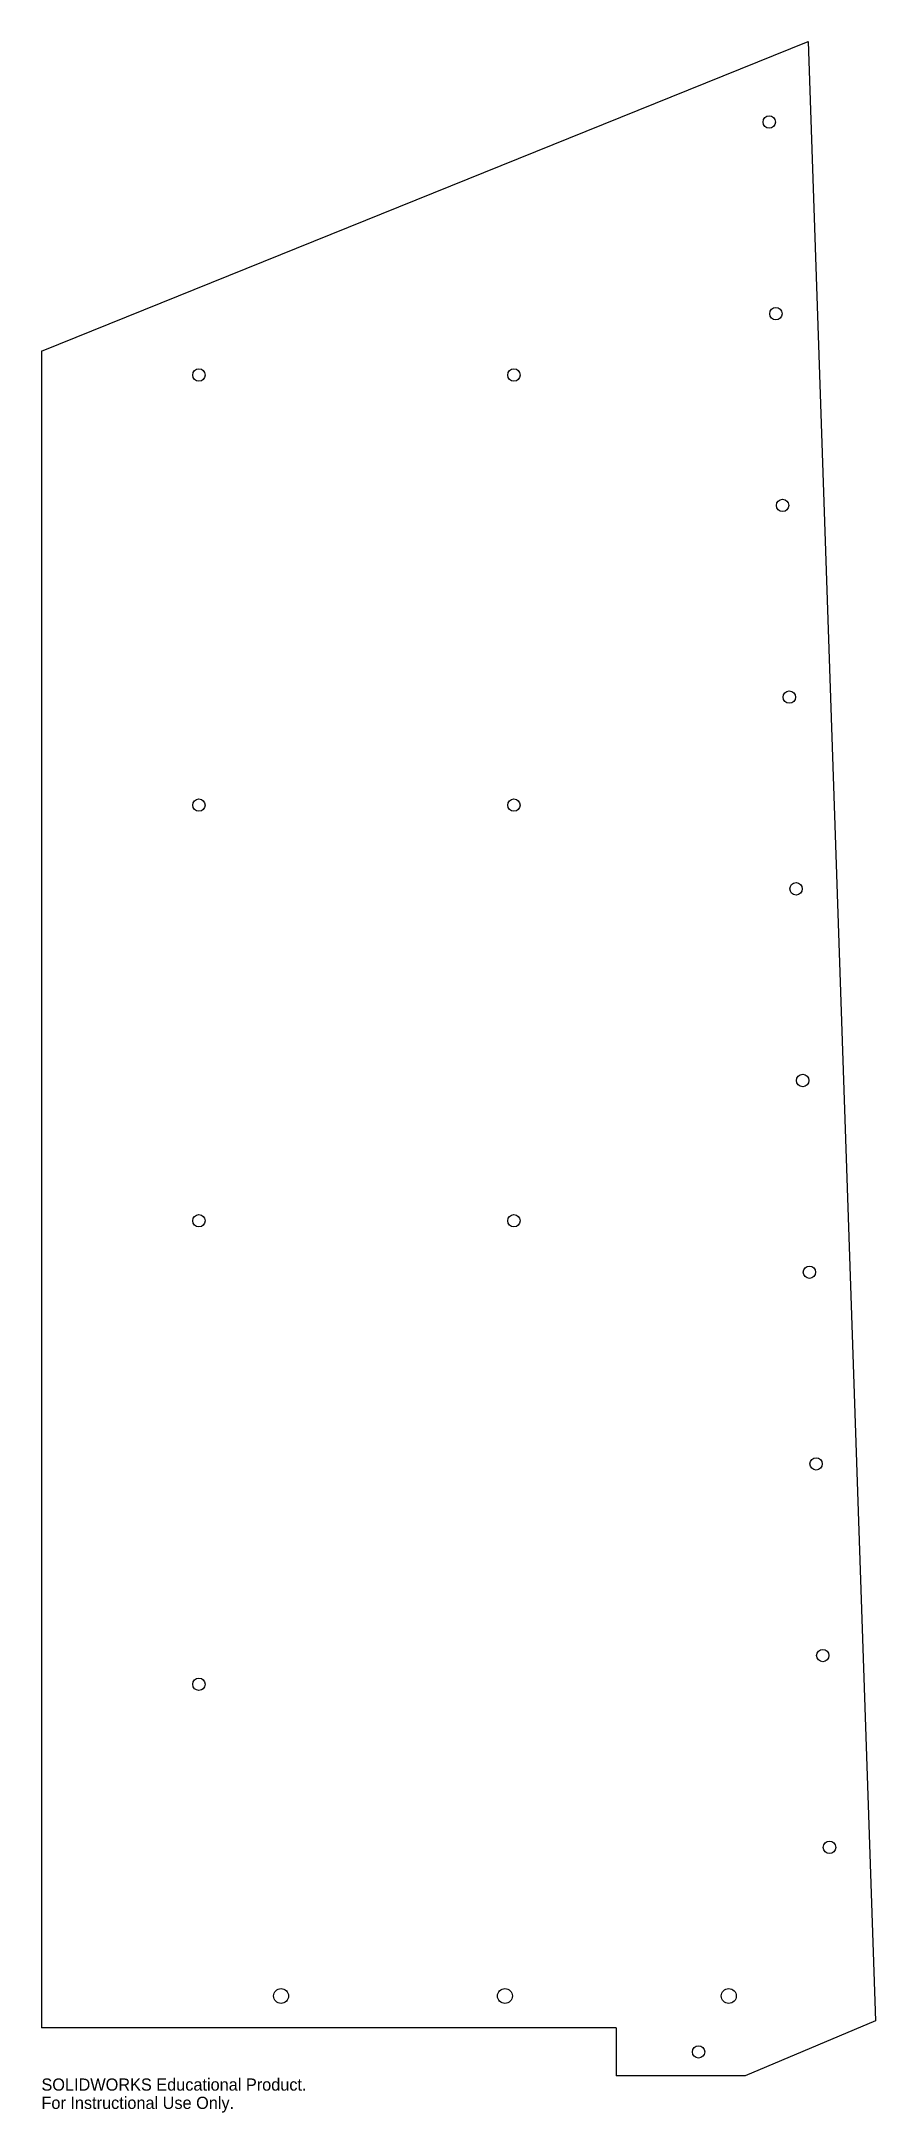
# Model space of a CAD drawing. Header units: inches. Extents: x 105.7 to 118.7, y 233.1 to 265.5.
import ezdxf

# ---------------------------------------------------------------- set-up
doc = ezdxf.new("R2010")
doc.units = ezdxf.units.IN
doc.header["$MEASUREMENT"] = 0
doc.styles.add('SLDTEXTSTYLE0', font='Arail.ttf')

msp = doc.modelspace()

# ---------------------------------------------------------------- linework, layer by layer
at = {"color": 1, "linetype": 'Continuous', "lineweight": 25}
for p, q in [((105.65, 260.677), (117.635, 265.519)), ((117.635, 265.519), (118.69, 234.564)), ((105.65, 260.677), (105.65, 234.45)), ((118.69, 234.564), (116.653, 233.7)), ((114.635, 234.45), (105.65, 234.45)), ((114.635, 234.45), (114.635, 233.7)), ((116.653, 233.7), (114.635, 233.7))]:
    msp.add_line(p, q, dxfattribs=at)
for centre, radius in [((117.028, 264.259), 0.0968), ((117.132, 261.261), 0.0968), ((108.112, 260.302), 0.0968), ((113.037, 260.302), 0.0968), ((117.237, 258.263), 0.0968), ((117.342, 255.264), 0.0968), ((108.112, 253.575), 0.0968), ((113.037, 253.575), 0.0968), ((117.447, 252.266), 0.0968), ((117.551, 249.268), 0.0968), ((108.112, 247.075), 0.0968), ((113.037, 247.075), 0.0968), ((117.656, 246.27), 0.0968), ((117.761, 243.272), 0.0968), ((117.865, 240.274), 0.0968), ((108.112, 239.825), 0.0968), ((117.97, 237.275), 0.0968), ((109.396, 234.95), 0.117), ((112.896, 234.95), 0.117), ((116.396, 234.95), 0.117), ((115.923, 234.075), 0.0968)]:
    msp.add_circle(centre, radius, dxfattribs=at)

# ---------------------------------------------------------------- texts
at = {"color": 7, "linetype": 'Continuous', "char_height": 0.1903, "attachment_point": 1, "style": 'SLDTEXTSTYLE0'}
for s, insert in [('SOLIDWORKS Educational Product.', (105.65, 233.66)), ('For Instructional Use Only.', (105.65, 233.374))]:
    msp.add_mtext(s, dxfattribs=dict(at, insert=insert))

doc.saveas('drawing.dxf')
